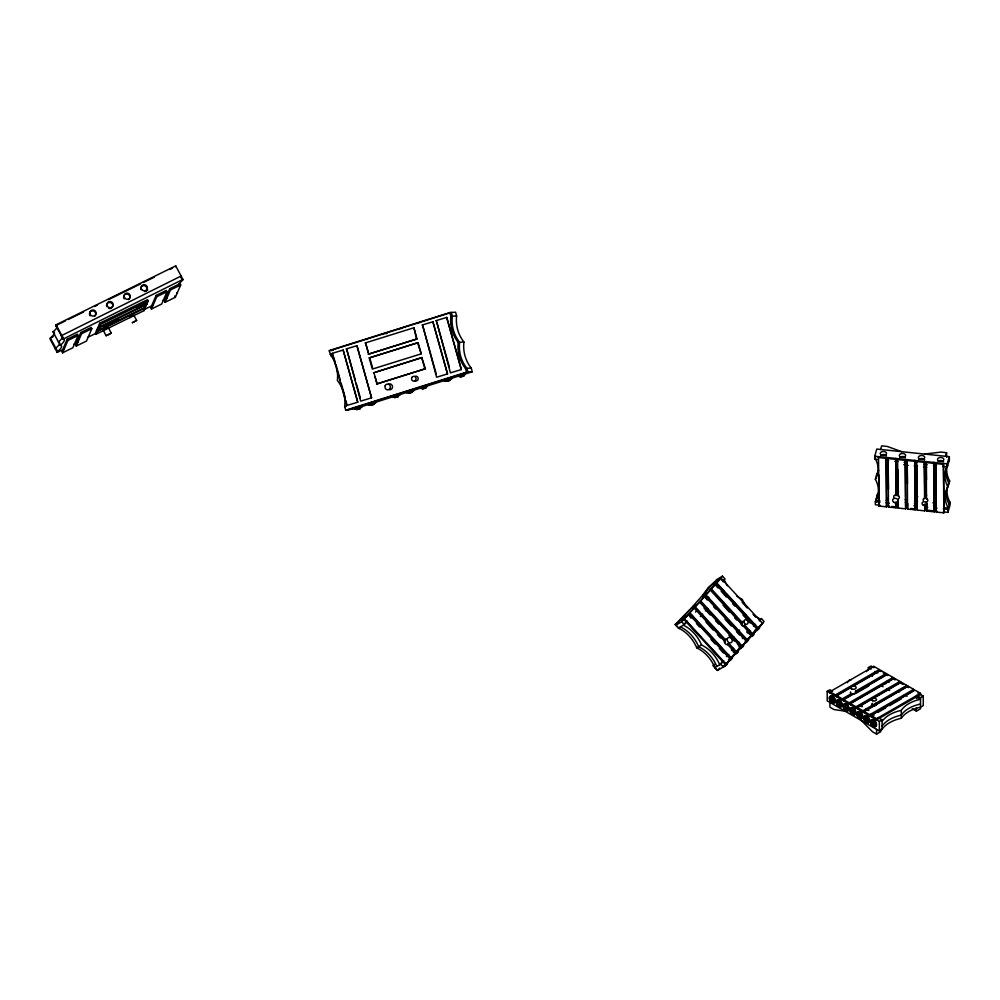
<?xml version="1.0" encoding="UTF-8"?>
<svg xmlns="http://www.w3.org/2000/svg" width="1000" height="1000" viewBox="0 0 1000 1000"><rect width="100%" height="100%" fill="white"/><g stroke="black" fill="none" stroke-linecap="round" stroke-linejoin="round"><path stroke-width="1.5" d="M129.725 317.488L130.412 317.538M136.637 320.438L132.387 322.688L136.637 320.438L133.938 315.363L133.425 315.938M877.837 459.588L874.75 459.263L874.7 456.225L876.787 449.062L949.338 456.675L949.388 459.712L947.3 466.875L942.675 466.388M874.75 459.263L875.575 456.388M886.562 506.85L886.162 457.425L886.562 506.85L878.925 506.05L878.525 456.625M880.6 449.462L881.637 445.875L887.375 446.475L901.6 451.662M879.963 500.975L875.662 500.525A33.15 25.45 16.2 0 0 875.375 479.3L877.113 473.325A33.15 25.45 16.2 0 0 878.65 470.075M896.3 502.413L896.112 507.85L888.475 507.05L888.075 457.625L888.5 489.475M880 505.238L875.362 504.75L875.325 501.725L877.4 494.55A33.15 25.45 16.2 0 0 878.238 492.95M876.2 501.887L877.4 494.55M878.925 506.05L878.775 474.825M895.938 495.725L895.713 458.425L896.2 494.825M897.85 495.925L897.613 458.638M888.475 507.05L888.725 506.15M905.65 508.85L905.25 459.438L905.65 508.85L898.012 508.05L897.913 500.475M915.2 509.862L914.8 460.438L915.2 509.862L907.562 509.05L907.163 459.637L907.487 483.9M898.012 508.05L898.188 501.087M924.925 503.9L924.75 510.863L917.113 510.062L916.712 460.637M907.562 509.05L907.763 503.612M924.587 498.725L924.35 461.438L924.837 497.837M926.488 498.925L926.263 461.637L926.5 479.837M917.113 510.062L916.775 465.188M934.3 511.863L933.9 462.438L934.3 511.863L926.663 511.062L926.538 501.962M936.2 512.062L935.8 462.638L936.2 512.062L943.838 512.863L944.1 511.962L943.438 463.438L943.838 512.863M926.663 511.062L926.838 504.1M945.525 456.275L946.562 452.688L940.837 452.088L924.513 454.075M947.3 466.875L947.262 463.837L949.338 456.675M943.925 507.688L948.225 508.137A33.15 25.45 16.2 0 1 947.938 486.912L949.675 480.938A33.15 25.45 16.2 0 1 946.938 466.425M943.288 511.887L947.925 512.362L947.875 509.338L949.963 502.163A33.15 25.45 16.2 0 1 947.225 487.65M947.925 512.362L950 505.2L949.963 502.163M178.65 284.637A33.15 5.213 -28 0 1 182.537 280.3L182.925 279.413L175.725 265.875L56.087 324.787L55.712 325.675L63.463 339.325A33.15 5.213 -28 0 1 60.237 345.375A33.15 5.213 -28 0 1 57.575 351.538L57.2 352.425L50 338.888L50.375 338A33.15 5.213 -28 0 0 54.312 332.4M55.4 349.038L55.775 348.162A33.15 5.213 -28 0 0 59.825 343.325M61.1 335.825L181.125 276.025L180.738 276.913L182.537 280.3M67.225 339.225L61.9 351.55L62.575 352.825L72.825 347.775L78.15 335.438L77.475 334.175L67.225 339.225L67.9 340.487L62.575 352.825M80.887 332.488L75.562 344.825L76.237 346.087L86.5 341.037L91.825 328.7L91.15 327.438L80.887 332.488L81.562 333.75L76.237 346.087M100.75 328.25L96.65 330.275L95.512 332.912L96.188 334.188L144.037 310.625L145.175 307.975L144.5 306.712M99.7 323.225L98.55 325.875L99.225 327.137L147.088 303.575L148.225 300.925L147.55 299.662L99.7 323.225L100.363 324.5L99.225 327.137M96.188 334.188L97.325 331.55L145.175 307.975M98.85 328.025L98.175 326.75L97.025 329.4L97.7 330.662L98.85 328.025L146.7 304.45L146.025 303.188L136.463 307.9M146.7 304.45L145.562 307.1L97.7 330.662M156.1 295.45L150.762 307.787L151.438 309.05L161.7 304L167.025 291.675L166.35 290.4L156.1 295.45L156.775 296.725L151.438 309.05M175.35 266.75L175.725 265.875M169.762 288.725L164.438 301.05L165.113 302.325L175.375 297.275L180.7 284.938L180.025 283.675L169.762 288.725L170.438 289.988L165.113 302.325M176.838 293.512L177.213 292.625A33.15 5.213 -28 0 1 176.65 292.525M732.925 655.425L732.463 656.2M735.337 654.438L738.15 652.1L737.5 652.337M738.288 649.425L735.263 652.825M749.025 637.438L746.737 640.15M754.388 631.438L753.425 632.8M722.925 666.363C721.675 669.2 729.875 661.9 727.487 662.237M729.488 659.5L730.45 659.388L688.875 614.113L688.15 614.55L691.275 617.938M732.075 657.537L730.625 659.075M739.013 648.375C737.763 651.213 745.962 643.913 743.575 644.25M737.438 651.55L734.65 653.962M740.212 647.513L742.5 645.45M748.162 639.55L745.5 641.95M755.1 630.375L754.7 631.3L759.575 628.038L756.75 630.688L757.862 629.263M756.312 629.513L758.587 627.45M702.75 595.188L708.45 587.312L714.55 582M679.087 628.737L675.188 624.487L689.887 609.587M759.137 619.975L761.45 618.6L764.05 621.438L723.288 667.013L717.5 670.438L714.912 667.613A33.15 27.075 59.3 0 0 696.725 647.8A33.15 27.075 59.3 0 0 678.538 628L675.938 625.175L716.7 579.6L722.475 576.163L725.075 579L723.037 581.275M675.938 625.175L681.725 621.737L722.475 576.163M730.45 659.388L725.438 664.613L683.863 619.338L688.875 614.113M727.5 644.338L735.812 653.388L730.8 658.612L689.225 613.35L694.237 608.125L725.413 642.075M724.725 640.163L694.587 607.35L699.6 602.125L741.175 647.387L736.162 652.613L727.85 643.562M700.675 600.925L704.963 596.125L746.538 641.388L742.25 646.188L741.525 646.625L699.95 601.35L700.675 600.925L742.25 646.188M706.038 594.925L710.325 590.125L751.9 635.4L747.613 640.188L746.888 640.625L705.312 595.363L706.038 594.925L747.613 640.188M741.862 623.312L710.675 589.362L715.7 584.138L757.262 629.4L752.25 634.625L743.938 625.575M716.762 582.938L721.062 578.138L762.625 623.4L758.337 628.2L757.613 628.625L716.05 583.362L716.762 582.938L758.337 628.2M678.538 628L684.312 624.575L687.375 621.15M690.438 617.737L692.475 615.45M695.525 612.038L697.562 609.763M706.737 599.5L708.775 597.225M700.362 616.587L702.65 614.15M705.475 610.875L707.75 608.438M731.688 639.025L733.737 636.737M737.575 632.312L739.625 630.025M747.1 632.638L749.175 630.3M714.912 667.613L720.688 664.175L723.75 660.763M748.2 633.413L750.238 631.138M759.412 620.887L761.45 618.6M717.5 670.438L719.55 668.162M747.35 632.038L749.038 630.388M731.975 656.787L730.65 658.138M752.15 635.6C749.463 638.638 755.875 633.475 753.587 634.35M746.787 641.6L746.025 642.675L748.512 640.15M730.7 659.587L729.938 660.662L732.425 658.15M731.375 649.887L733.112 648.238M398.6 329.487L399.475 329.062M742.237 637.762L743.388 636.638M739.488 642.463L737.725 644.1M728.737 654.475L726.4 656.575M755.525 624.525L753.763 626.163M757.463 628.15L758.175 627.463M752.812 633.462L751.35 634.825M758.112 628.862L760.4 626.15L759.663 626.25M741.375 646.15L742.087 645.45M725.288 664.137L725.987 663.438M733.725 648.863L731.938 650.45M737.425 643.2L738.625 642.113M744.3 637.013L742.513 638.575M718.6 585.475L717.387 586.562M753.562 625.15L754.775 624.075M749.388 631.287L748.175 632.337M752.5 635.25L753.25 634.6M736.413 653.238L737.163 652.6M103.513 330.288L104.3 329.663M745.25 641.45L745.987 640.825M729.9 658.812L728.475 659.95M129.9 317.288L131.113 316.45M758.413 627.15L759.087 626.638M755.288 629.963L755.975 629.45M742.325 645.138L743 644.625M739.2 647.962L739.887 647.438M730.25 659.388L729.625 659.837M726.225 663.125L726.912 662.613M744.65 643.05L749.613 638M732.275 656.612L733.525 655.987L728.55 661.038M373.462 402.5L371.975 402.688M425.5 387.125L421.925 388.075L422.638 387.987M445.825 379.487L447.438 378.9M463.475 375.163L459.9 376.112L460.613 376.025M721.062 578.138L720.337 578.562L723.45 581.962M714.975 584.562L715.7 584.138M709.613 590.562L710.325 590.125M704.963 596.125L704.25 596.55L707.362 599.95M698.888 602.55L699.6 602.125M693.512 608.55L694.237 608.125M717.975 597.025L741.625 623.188M675.188 624.487L678.088 622.775M696.725 647.8L701.538 644.95A33.15 27.075 59.3 0 1 719.725 664.75L722.95 661.15L706.312 643.05M761.9 623.837L762.625 623.4M756.538 629.825L757.262 629.4M751.9 635.4L751.175 635.825L747.025 631.3M745.812 641.825L746.538 641.388M741.175 647.387L740.45 647.812L738.375 645.55M714.788 664.362L712.862 665.512L716.762 669.75M735.812 653.388L735.088 653.812L733.012 651.55M917.9 693.012L923.25 696.1L923.25 705.6L920.512 707.188A33.15 19.137 0 0 0 901.3 718.275A33.15 19.137 0 0 0 882.087 729.375L879.338 730.95L827.188 700.85L827.188 691.338L829.938 689.762L832.613 691.3M868.363 670.288L868.363 667.575L871.1 665.987L873.775 667.537M829.938 692.925L829.938 691.737L873.85 666.388L879.338 669.55L879.338 670.738L835.425 696.1L835.425 694.912L879.338 669.55M836.8 696.888L836.8 695.7L850.1 688.012M852.763 686.475L880.713 670.35L886.2 673.512L886.2 674.7L855.588 692.375M836.8 695.7L842.288 698.863L851.6 693.487M855.588 691.188L886.2 673.512M852.938 693.913L842.288 700.062L842.288 698.863M843.662 700.85L843.662 699.663L887.575 674.312L893.062 677.475L893.062 678.662L849.15 704.013L849.15 702.825L893.062 677.475M856.925 692.8L868.688 686M850.525 704.812L850.525 703.625L894.438 678.263L899.925 681.438L899.925 682.625L856.012 707.975L856.012 706.787L899.925 681.438M857.387 708.775L857.387 707.588L901.3 682.225L906.787 685.4L906.787 686.587L876.175 704.262M857.387 707.588L862.875 710.75L906.787 685.4M873.512 705.8L862.875 711.938L862.875 710.75M864.237 712.738L864.237 711.55L908.162 686.188L913.65 689.362L913.65 690.55L869.737 715.9L869.737 714.712L913.65 689.362M871.1 716.7L871.1 715.5L915.013 690.15L920.512 693.325L920.512 694.513L876.587 719.862L876.587 718.675L920.512 693.325M877.837 712.412L885.675 707.887M889.6 705.625L901.363 698.825M827.188 691.338L879.338 721.45L882.087 719.862L882.087 729.375M916.5 695.362L920.512 697.675L923.25 696.1M861.5 720.65L872.475 731.75L876.587 734.125L880.713 731.75L880.713 729.375M912.275 708.775L916.388 711.15L920.512 708.775L920.512 697.675M105.525 328.925L106.2 328.575M926.462 494.562L926.488 495.875M754.3 632.25L755.037 632.15L749.587 637.263M733.487 655.25L738.637 650.025M726.413 663.438L723.925 665.962M131.662 316.137L133.212 315.45M65.45 320.875L55.712 325.675A33.15 5.213 -28 0 1 56.688 325.962M68.225 319.5L83.525 311.975M94.663 306.488L97.438 305.125M108.575 299.637L140.562 283.888M143.35 282.512L154.475 277.038M169.775 269.5L172.562 268.125M53.163 336.637L50.375 338L57.575 351.538M144.975 291.425L147.762 290.05M62.9 339.212L182.925 279.413M67.9 340.487L78.15 335.438M81.562 333.75L91.825 328.7M100.363 324.5L148.225 300.925M156.775 296.725L167.025 291.675M170.438 289.988L180.7 284.938M103.488 326.912L118.525 319.5M57.2 352.425L64.15 349M73.888 344.2L78.062 342.15M87.8 337.35L96.15 333.237M143.45 309.95L153.188 305.15M162.925 300.363L167.1 298.3M386.925 333.525L385.337 333.562M359.675 407.887L358.9 407.85M397.65 395.925L392.45 397.312L396.65 396.438M356.788 407.463L356.438 407.788M394.762 395.487L394.412 395.825M462.625 374.462C465.012 373.237 456.525 376 461.25 374.875M411.25 390.763C416.362 388.638 402.425 392.438 407.438 391.85M382.362 334.438L383.762 333.988M358.638 407.225L359.775 406.775L357.675 407.175M373.162 402.825C380.462 400.238 364.425 404.212 369.462 403.812M411.138 390.863C417.962 388.55 404.688 391.625 407.587 391.737M424.237 386.562L425.375 386.075L424.225 386.25M359.625 408.113L361.887 407.212L358.425 407.975M395.438 396.287L394.312 396.775L395.913 396.475M424.95 386.512C432.025 383.938 418.025 387.8 423.275 386.838M449.113 378.9C456.413 376.312 440.363 380.288 445.412 379.888M397.6 396.15L399.862 395.163L395.662 396.05M462.925 374.55C471.863 370.938 448.512 378.188 461.987 374.837M447.225 379.975L446.463 380.438M107.438 328.038L108.462 327.85L111.163 332.925L109.65 334.263L106.062 335.712L103.35 330.5M104.388 330.45L103.362 330.625M417.287 323.425L418.8 322.962M411.863 390.825L472.275 371.788L471.225 368.062A33.15 30.8 86.3 0 1 463.925 341.987A33.15 30.8 86.3 0 1 456.625 315.912L455.575 312.188L449.837 312.562L329.012 350.625L331.413 356.175A33.15 30.8 86.3 0 1 336.3 366.575M332.25 353.338L343.15 350.05L357.75 402.188L346.863 405.487L332.25 353.338L335.288 362.25M346.062 348.988L356.95 345.7L371.562 397.837L360.675 401.138L346.6 348.963M365.05 343.013L413.913 327.75L417.05 338.925L368.713 354.15L365.588 342.975M422.013 325.062L432.9 321.763L447.512 373.913L436.613 377.212L422.55 325.025M435.812 320.712L446.712 317.413L461.325 369.562L450.425 372.863L436.35 320.675M368.175 354.188L417.05 338.925M369.225 357.912L418.088 342.65L421.225 353.825L372.35 369.087L369.225 357.912L418.088 342.65M373.4 372.812L421.725 357.587L425.4 368.725L377.062 383.95L373.938 372.775M375.4 372.312L422.262 357.55M376.525 383.988L425.4 368.725M336.85 368.825A33.15 30.8 86.3 0 1 337.362 380.425A33.15 30.8 86.3 0 1 344.663 406.5L345.712 410.225L466.538 372.163L472.275 371.788M347.137 410.125L467.975 372.062L466.925 368.338A33.15 30.8 86.3 0 1 459.625 342.262A33.15 30.8 86.3 0 1 452.312 316.188L451.275 312.462L330.45 350.525L333.312 350.35M355.863 408.462L345.712 410.225M358.812 407.525L369.125 404.275M373.55 402.887L394.175 396.388M397.125 395.462L407.438 392.212M448.4 378.95L446.2 379.513M371.488 402.825L369.875 403.462L372.45 402.875M396.388 395.5C406.3 392.212 386.938 397.15 394.475 396.012M448.188 380.025L449.8 379.438L444.237 381L451.65 378.938L447.45 379.738M462.25 375.763C472.113 372.512 452.762 377.413 460.325 376.275M358.413 407.463C368.288 404.2 348.938 409.113 356.5 407.975M424.275 387.725C434.175 384.438 414.812 389.375 422.35 388.237M357.938 408.1L356.337 408.738L357.475 408.55M372.238 403.95L373.85 403.363L370.513 404.363M400.825 328.612L402.4 328.175M366.562 339.4L367.362 339.188M447.2 379.462L448.175 379.188M424 386.138L419.812 387.688L423.038 387.075M409.225 391.425L410.2 391.15M395.662 395.538L397.75 394.812L396.138 395.075M409.725 392.125L411.825 391.4L408.488 392.4M409.487 392.35C423.088 388.162 399.387 394.025 408.537 392.587M371.25 403.387L372.225 403.113M358.663 407.738L354.475 409.275L358.675 408.4M371.512 404.312L375.7 402.863L368.288 404.925L370.562 404.55M408.95 391.425L410.525 390.988L407.85 391.5L411.562 390.462M447.925 378.762L449.162 378.488M753.438 633.35L750.738 635.975M449.837 312.562L450.887 316.288L456.625 315.912M446.712 317.413L461.325 369.562M432.9 321.763L447.512 373.913M413.913 327.75L416.512 338.963M356.95 345.7L371.562 397.837M450.887 316.288A33.15 30.8 86.3 0 0 458.188 342.362L463.925 341.987M343.15 350.05L357.75 402.188M332.85 356.087L331.413 356.175L330.05 354.35M421.225 353.825L417.55 342.688M458.188 342.362A33.15 30.8 86.3 0 0 465.487 368.438L471.225 368.062M346.863 405.487L346.15 400.988M344.663 406.5L346.1 406.4M881.862 455.087L886.438 455.562M900.188 457.013L904.775 457.488M918.525 458.925L924.625 459.575M938.375 461.012L942.962 461.5M874.7 456.225L947.262 463.837M878.263 457.525L885.9 458.325M887.812 458.525L895.45 459.325M897.362 459.525L905 460.325M906.9 460.525L914.538 461.325M916.45 461.525L924.087 462.337M926 462.537L933.637 463.338M935.55 463.537L943.188 464.338M885.55 460.387L888.637 460.712M894.812 461.362L897.9 461.688M904.075 462.337L907.163 462.663M924.15 464.45L927.237 464.762M933.413 465.412L936.5 465.737M903.75 464.663L906.8 464.988M914.438 465.788L917.487 466.112M923.6 466.75L926.663 467.075M905.188 465.125L908.238 465.45M914.35 466.087L917.4 466.413M923.512 467.05L926.575 467.375M914.762 496.413L917.812 496.737M914.513 500.913L917.575 501.225M932.85 502.837L935.9 503.15M875.325 501.725L879.95 502.2M886.125 502.85L889.212 503.175M895.387 503.825L898.475 504.15M913.913 505.775L917 506.1M924.725 506.9L927.812 507.225M933.988 507.875L937.075 508.2M943.25 508.85L947.875 509.338M886.175 505.887L889.262 506.213M891.787 506.475L898.525 507.188M910.875 508.475L917.05 509.125M924.762 509.938L937.113 511.238M845.025 711.15L834.05 709.562L829.938 707.188L829.938 702.438M111.163 332.925L106.062 335.712M883.138 672.938L887.15 675.25M892.5 678.337L895.175 679.887M899.188 682.2L903.2 684.513M905.875 686.062L908.538 687.6M868.363 667.575L871.038 669.112M875.05 671.438L877.725 672.975M916.388 696.888L920.512 699.262A33.15 19.137 0 0 0 901.3 710.362A33.15 19.137 0 0 0 882.087 721.45M904.412 694.725L907.075 696.263M880.45 685.25L883.062 686.762M886.988 689.025L889.6 690.525M859.538 704.862L862.15 706.375M866.075 708.637L868.688 710.15M859.538 705.263L862.15 706.775M866.075 709.038L868.688 710.55M871.388 713.688L874.062 715.238M878.075 717.55L882.087 719.862M829.938 691.737L835.425 694.912M843.662 699.663L849.15 702.825M850.525 703.625L856.012 706.787M864.237 711.55L869.737 714.712M871.1 715.5L876.587 718.675M898.6 491.763L897.25 491.625L897.463 492.837M742.163 602.337L747.35 607.987M753.587 614.775L755.662 617.038M719.05 586.013L724.237 591.675M726.325 593.938L746.062 615.438M750.225 619.963L754.375 624.487M716.012 585.7L718.088 587.962M721.213 591.35L726.4 597.013M732.638 603.8L734.712 606.062M743.025 615.112L750.3 623.038M711.4 588.925L742.575 622.875M744.663 625.15L752.975 634.2M723.112 605.275L729.35 612.062M734.55 617.725L736.625 619.987M713.6 606.737L715.675 609M725.025 619.188L731.263 625.975M736.462 631.638L739.575 635.037M704.075 608.212L710.312 615M715.512 620.662L718.625 624.05M729.013 635.375L734.212 641.025M695.312 606.925L725.45 639.738M728.562 643.138L736.888 652.188M705.987 622.125L713.263 630.05M717.425 634.575L720.537 637.975M689.95 612.913L731.513 658.188M710.025 635.725L696.275 621.15L722.5 649.3L712.1 637.987M696.475 623.6L699.587 626.987M711.012 639.438L715.175 643.962M719.338 648.5L723.487 653.025M684.587 618.913L726.15 664.175M701.125 637.388L686.575 621.538L683.35 625.138A33.15 27.075 59.3 0 1 701.538 644.95M681.725 621.737L684.312 624.575M720.688 664.175L723.288 667.013M174.7 296L175.375 297.275M146.412 302.3L147.088 303.575M143.363 309.35L144.037 310.625M96.65 330.275L97.325 331.55M56.087 324.787L63.288 338.325M57.1 326.575A33.15 5.213 -28 0 1 53.038 331.838L60.237 345.375M465.487 368.438L466.538 372.163M436.775 322.175L449.3 366.863M422.962 326.525L436.325 374.2M421.725 357.587L424.862 368.762M365.975 344.375L368.325 352.75M369.762 357.875L372.5 367.65M375.112 376.962L376.675 382.55M347.013 350.45L355.363 380.25M356.2 383.225L360.375 398.125M336.125 365.225L340.3 380.125M341.138 383.1L345.312 398M61.487 334.95L61.662 335.938A33.15 5.213 -28 0 1 58.438 341.987A33.15 5.213 -28 0 1 59.425 342.287M946.562 452.688L946.625 457.238M924.663 504.787L924.75 510.863M897.763 469.25L898.112 495.025M896.025 501.788L896.112 507.85M916.388 707.588L916.388 711.15M908.162 686.188L908.162 687.375M901.3 682.225L901.3 683.413M901.3 710.362L901.3 718.275M894.438 678.263L894.438 679.463M887.575 674.312L887.575 675.5M880.713 670.35L880.713 671.538M879.338 721.45L879.338 730.95M876.587 729.375L876.587 734.125M873.85 666.388L873.85 667.575M872.475 673.913L872.475 676.287M414.938 376.438A2.4 2.237 86.3 0 1 418.188 378.725A2.4 2.237 86.3 0 1 414.75 380.6M388.375 384.312A2.913 2.7 86.3 0 1 392.463 386.362A2.913 2.7 86.3 0 1 389.175 389.637M179.875 286.462A33.15 5.213 -28 0 1 179.312 286.35M178.475 285.55A33.15 5.213 -28 0 1 178.487 285.138M53.038 331.838A33.15 5.213 -28 0 1 53.612 331.95M111.638 307.938A3.15 3.05 23.4 0 1 110.15 308.55M109.338 308.538A3.15 3.05 23.4 0 1 108.537 308.337M106.8 306.663A3.15 3.05 23.4 0 1 110.025 302.45A3.15 3.05 23.4 0 1 112.212 307.375M89.462 313.562A3.15 3.05 23.4 0 1 94.05 311.225A3.15 3.05 23.4 0 1 94.6 316.325M90.175 315.825A3.15 3.05 23.4 0 1 89.5 314.363M140.875 289.562A3.15 3.05 23.4 0 1 142.875 285.725A3.15 3.05 23.4 0 1 146.838 287.775A3.15 3.05 23.4 0 1 144.85 291.6M124.188 298.775A3.15 3.05 23.4 0 1 124.987 294.513A3.15 3.05 23.4 0 1 129.35 295.387A3.15 3.05 23.4 0 1 128.562 299.65M947.6 485.9A33.15 25.45 16.2 0 1 948.138 484.188M948.825 482.537A33.15 25.45 16.2 0 1 949.675 480.938M949.262 504.562A33.15 25.45 16.2 0 1 946.912 488.288M947.438 486.575A33.15 25.45 16.2 0 1 948.975 483.325A33.15 25.45 16.2 0 1 947.15 465.35M948.538 461.3A33.15 25.45 16.2 0 1 949.388 459.712M878.487 470.75A33.15 25.45 16.2 0 1 876.425 475.712M878.238 493.688A33.15 25.45 16.2 0 1 876.712 496.938M947.938 486.912A33.15 25.45 16.2 0 1 947.65 465.675M875.088 458.062A33.15 25.45 16.2 0 1 875.375 479.3M923.35 500.637A2.4 1.85 16.2 0 1 925.638 498.2A2.4 1.85 16.2 0 1 927.438 501.325M927.038 501.65A2.4 1.85 16.2 0 1 926.513 501.863M893.787 497.3A2.913 2.237 16.2 0 1 897.25 494.888A2.913 2.237 16.2 0 1 898.587 498.825M899.775 457.537A3.15 1.963 -0.8 0 1 905.225 457.463M880.65 455.575A3.15 1.963 -0.8 0 1 886.1 455.425M938.112 461.388A3.15 1.963 -0.8 0 1 943.562 461.625M918.975 459.425A3.15 1.963 -0.8 0 1 924.425 459.575M915 500.613A3.15 1.963 -0.8 0 1 914.737 503.4M886.675 497.875A3.15 1.963 -0.8 0 1 886.3 500.262M933.775 502.438A3.15 1.963 -0.8 0 1 933.525 505.55M914.412 503.312A3.15 1.963 -0.8 0 1 915.037 503.65M905.3 499.513A3.15 1.963 -0.8 0 1 905.35 502.3M680.462 626.862A33.15 27.075 59.3 0 1 698.65 646.663A33.15 27.075 59.3 0 1 716.838 666.462M736.65 595.875A33.15 27.075 59.3 0 0 742.3 599.375A33.15 27.075 59.3 0 0 746.85 607.487M727.35 585.75A33.15 27.075 59.3 0 1 724.112 579.575M760.487 619.175A33.15 27.075 59.3 0 1 753.075 614.263M745.138 624.65A2.4 1.963 59.3 0 1 742.788 625.875A2.4 1.963 59.3 0 1 741.038 623.138A2.4 1.963 59.3 0 1 743.088 621.438M729.15 643.45A2.913 2.375 59.3 0 1 726 644.287A2.913 2.375 59.3 0 1 724.4 640.713A2.913 2.375 59.3 0 1 727.262 639.25M882.087 726.2A33.15 19.137 0 0 1 901.3 715.113A33.15 19.137 0 0 1 920.512 704.013M868.363 669.163A33.15 19.137 0 0 1 866.4 671.6M851.3 679.725A33.15 19.137 0 0 1 849.15 680.25A33.15 19.137 0 0 1 847.188 682.688M875.413 703.25A2.4 1.388 0 0 1 875.9 705.275A2.4 1.388 0 0 1 872.362 705.375A2.4 1.388 0 0 1 872.487 703.325M855.325 691.188A2.913 1.675 0 0 1 854.013 694A2.913 1.675 0 0 1 850.45 691.938M830.662 698.487A1.938 1.125 60 0 1 832.962 699.1A1.938 1.125 60 0 1 832.35 701.4M831.637 700.987A1.938 1.125 60 0 1 831.312 700.638M829.938 697.675A3.887 2.237 60 0 1 833.388 696.612A3.887 2.237 60 0 1 835.062 702.225A3.887 2.237 60 0 1 830.738 700.387M830.3 699.475A3.887 2.237 60 0 1 830.025 698.55M833.037 697.938A1.938 1.125 60 0 1 833.65 698.7M837.525 702.45A1.938 1.125 60 0 1 839.325 702.4A1.938 1.125 60 0 1 840.1 705.013A1.938 1.125 60 0 1 838.175 704.6M836.8 701.637A3.887 2.237 60 0 1 839.538 700.062A3.887 2.237 60 0 1 842.288 704.812A3.887 2.237 60 0 1 839.538 706.4M837.6 704.35A3.887 2.237 60 0 1 837.163 703.438M844.525 707.688A1.938 1.125 60 0 1 845.475 705.888A1.938 1.125 60 0 1 847.062 708.637A1.938 1.125 60 0 1 845.025 708.562M844.025 704.225A3.887 2.237 60 0 1 848.775 706.975A3.887 2.237 60 0 1 846.4 710.362M844.463 708.312A3.887 2.237 60 0 1 844.025 707.4M847.375 706.625A1.938 1.125 60 0 1 847.588 707.075M851.612 712.1A1.938 1.125 60 0 1 852.113 709.788A1.938 1.125 60 0 1 853.95 712.475A1.938 1.125 60 0 1 851.888 712.525M850.612 708.8A3.887 2.237 60 0 1 855.2 710.025A3.887 2.237 60 0 1 853.975 714.625M851.325 712.275A3.887 2.237 60 0 1 850.888 711.363M854.237 710.588A1.938 1.125 60 0 1 854.587 711.5M858.475 716.062A1.938 1.125 60 0 1 858.975 713.75A1.938 1.125 60 0 1 860.812 716.438A1.938 1.125 60 0 1 858.75 716.488M857.475 714.4A3.887 2.237 60 0 1 859.412 711.637A3.887 2.237 60 0 1 862.775 715.825A3.887 2.237 60 0 1 860.837 718.587M858.75 717.062A3.887 2.237 60 0 1 858.188 716.225M861.1 714.55A1.938 1.125 60 0 1 861.45 716.287M871.787 722.638A1.938 1.125 60 0 1 873.637 722.212A1.938 1.125 60 0 1 874.212 725.05A1.938 1.125 60 0 1 871.975 723.538M871.1 721.45A3.887 2.237 60 0 1 873.612 719.737A3.887 2.237 60 0 1 876.55 724.038A3.887 2.237 60 0 1 874.562 726.5M873.85 726.2A3.887 2.237 60 0 1 873.138 725.688A1.938 1.125 60 0 1 871.1 723.037A1.938 1.125 60 0 1 873.162 722.85A1.938 1.125 60 0 1 873.162 725.588M872.475 724.987A3.887 2.237 60 0 1 871.912 724.15M871.475 723.25A3.887 2.237 60 0 1 871.2 722.325M874.2 721.712A1.938 1.125 60 0 1 874.538 722.062M875.175 723.388A1.938 1.125 60 0 1 875.175 724.212M864.925 718.675A1.938 1.125 60 0 1 866.775 718.25A1.938 1.125 60 0 1 867.35 721.087A1.938 1.125 60 0 1 865.113 719.575M864.613 719.287A3.887 2.237 60 0 1 865.825 715.525A3.887 2.237 60 0 1 869.562 719.475A3.887 2.237 60 0 1 867.7 722.537M865.612 721.025A3.887 2.237 60 0 1 865.05 720.188M867.962 718.512A1.938 1.125 60 0 1 868.312 720.25M885.725 683.8A3.15 1.825 60 0 1 885.462 683.05M887.412 680.763A3.15 1.825 60 0 1 889.038 682.312M916.312 697.913A3.15 1.825 60 0 1 916.737 698.625M899.538 691.912A3.15 1.825 60 0 1 899.087 690.425M844.712 704.525A3.15 1.825 60 0 1 848.25 706.812M848.512 707.562A3.15 1.825 60 0 1 847.65 710.037M837.325 701.663A3.15 1.825 60 0 1 837.463 701.087M838.15 700.413A3.15 1.825 60 0 1 839.212 700.487M839.788 700.812A3.15 1.825 60 0 1 841.287 702.625M841.587 703.375A3.15 1.825 60 0 1 840.938 706.038M865.4 716.338A3.15 1.825 60 0 1 866.975 716.488M867.562 716.912A3.15 1.825 60 0 1 868.1 717.475M868.562 718.15A3.15 1.825 60 0 1 869.137 719.638M868.925 721.475A3.15 1.825 60 0 1 868.575 721.8M831.663 700.975A3.15 1.825 60 0 1 831.188 700.312M831.025 696.587A3.15 1.825 60 0 1 831.988 696.413M832.562 696.625A3.15 1.825 60 0 1 834.175 698.213M834.55 698.938A3.15 1.825 60 0 1 834.338 701.95M851.488 708.575A3.15 1.825 60 0 1 852.95 708.413M853.538 708.75A3.15 1.825 60 0 1 854.1 709.237M854.6 709.862A3.15 1.825 60 0 1 855.312 711.325M855.337 713.3A3.15 1.825 60 0 1 854.638 713.975M872.038 720.487A3.15 1.825 60 0 1 874.062 720.588M874.625 721.075A3.15 1.825 60 0 1 875.15 721.688M875.575 722.387A3.15 1.825 60 0 1 875.263 725.837M858.35 712.537A3.15 1.825 60 0 1 859.812 712.375M860.4 712.712A3.15 1.825 60 0 1 860.962 713.2M861.462 713.825A3.15 1.825 60 0 1 862.175 715.288M861.912 717.688A3.15 1.825 60 0 1 861.5 717.938M702.275 596.587L706.912 592.562L702.275 596.587M713.012 584.575L717.638 580.588L713.012 584.575M724.613 666.438L727.4 664.013L724.613 666.438M740.7 648.45L743.487 646.025L740.7 648.45M680.938 620.375L685.438 616.512L680.938 620.375M691.675 608.35L696.162 604.538L691.675 608.35M356.712 409.55L360.3 408.638L356.712 409.55M370.525 405.2L374.113 404.288L370.525 405.2M394.688 397.587L398.275 396.637L394.688 397.587M408.5 393.237L412.088 392.287L408.5 393.237M422.312 388.888L425.887 387.975L422.312 388.888M446.475 381.275L450.062 380.325L446.475 381.275M460.288 376.925L463.862 376.012L460.288 376.925M411.925 377.4A2.4 2.237 86.3 0 0 413.7 381.125A2.4 2.237 86.3 0 0 415.8 377.638A2.4 2.237 86.3 0 0 411.925 377.4M385.262 385.55A2.913 2.7 86.3 0 0 387.725 389.85A2.913 2.7 86.3 0 0 389.938 385.438A2.913 2.7 86.3 0 0 385.262 385.55M90.125 314.262A3.15 3.05 23.4 0 0 95.538 314.862A3.15 3.05 23.4 0 0 93.25 309.988A3.15 3.05 23.4 0 0 90.125 314.262M141.613 289.413A3.15 3.05 23.4 0 0 147.05 289.225A3.15 3.05 23.4 0 0 144.062 284.713A3.15 3.05 23.4 0 0 141.613 289.413M124.575 297.887A3.15 3.05 23.4 0 0 129.987 297.575A3.15 3.05 23.4 0 0 126.888 293.137A3.15 3.05 23.4 0 0 124.575 297.887M107.188 305.788A3.15 3.05 23.4 0 0 112.587 306.5A3.15 3.05 23.4 0 0 110.412 301.575A3.15 3.05 23.4 0 0 107.188 305.788M922.65 504.675A2.4 1.85 16.2 0 0 926.675 504.513A2.4 1.85 16.2 0 0 923.988 501.75A2.4 1.85 16.2 0 0 922.65 504.675M893.5 501.987A2.913 2.237 16.2 0 0 898.275 501.463A2.913 2.237 16.2 0 0 894.725 498.312A2.913 2.237 16.2 0 0 893.5 501.987M881.225 454.9A3.15 1.963 -0.8 0 0 886.45 453.875A3.15 1.963 -0.8 0 0 882.475 451.562A3.15 1.963 -0.8 0 0 881.225 454.9M938.863 461.087A3.15 1.963 -0.8 0 0 943.812 459.6A3.15 1.963 -0.8 0 0 939.325 457.688A3.15 1.963 -0.8 0 0 938.863 461.087M919.837 459.113A3.15 1.963 -0.8 0 0 924.712 457.537A3.15 1.963 -0.8 0 0 920.15 455.7A3.15 1.963 -0.8 0 0 919.837 459.113M900.275 456.875A3.15 1.963 -0.8 0 0 905.525 455.913A3.15 1.963 -0.8 0 0 901.625 453.562A3.15 1.963 -0.8 0 0 900.275 456.875M743.925 621.625A2.4 1.963 59.3 0 0 747.075 624.138A2.4 1.963 59.3 0 0 747.025 620.212A2.4 1.963 59.3 0 0 743.925 621.625M727.225 639.925A2.913 2.375 59.3 0 0 731.2 642.663A2.913 2.375 59.3 0 0 730.788 637.863A2.913 2.375 59.3 0 0 727.225 639.925M872.688 700.775A2.4 1.388 0 0 0 876.45 699.75A2.4 1.388 0 0 0 873.012 698.375A2.4 1.388 0 0 0 872.688 700.775M851.812 689.075A2.913 1.675 0 0 0 856.175 687.613A2.913 1.675 0 0 0 851.812 686.162A2.913 1.675 0 0 0 851.812 689.075M829.25 698.075A3.887 2.237 60 0 0 833.363 703.2A3.887 2.237 60 0 0 833.363 697.712A3.887 2.237 60 0 0 829.25 698.075M829.938 699.262A1.938 1.125 60 0 0 832 701.825A1.938 1.125 60 0 0 832 699.075A1.938 1.125 60 0 0 829.938 699.262M836.112 702.038A3.887 2.237 60 0 0 840.225 707.163A3.887 2.237 60 0 0 840.225 701.675A3.887 2.237 60 0 0 836.112 702.038M836.8 703.225A1.938 1.125 60 0 0 838.85 705.788A1.938 1.125 60 0 0 838.85 703.037A1.938 1.125 60 0 0 836.8 703.225M842.975 706A3.887 2.237 60 0 0 847.087 711.125A3.887 2.237 60 0 0 847.087 705.625A3.887 2.237 60 0 0 842.975 706M843.662 707.188A1.938 1.125 60 0 0 845.713 709.75A1.938 1.125 60 0 0 845.713 707A1.938 1.125 60 0 0 843.662 707.188M849.837 709.963A3.887 2.237 60 0 0 853.95 715.088A3.887 2.237 60 0 0 853.95 709.587A3.887 2.237 60 0 0 849.837 709.963M850.525 711.15A1.938 1.125 60 0 0 852.575 713.713A1.938 1.125 60 0 0 852.575 710.962A1.938 1.125 60 0 0 850.525 711.15M856.7 713.925A3.887 2.237 60 0 0 860.812 719.038A3.887 2.237 60 0 0 860.812 713.55A3.887 2.237 60 0 0 856.7 713.925M857.387 715.113A1.938 1.125 60 0 0 859.438 717.675A1.938 1.125 60 0 0 859.438 714.925A1.938 1.125 60 0 0 857.387 715.113M870.413 721.85A3.887 2.237 60 0 0 874.538 726.963A3.887 2.237 60 0 0 874.538 721.475A3.887 2.237 60 0 0 870.413 721.85M863.562 717.887A3.887 2.237 60 0 0 867.675 723A3.887 2.237 60 0 0 867.675 717.513A3.887 2.237 60 0 0 863.562 717.887M864.237 719.075A1.938 1.125 60 0 0 866.3 721.637A1.938 1.125 60 0 0 866.3 718.888A1.938 1.125 60 0 0 864.237 719.075"/></g></svg>
